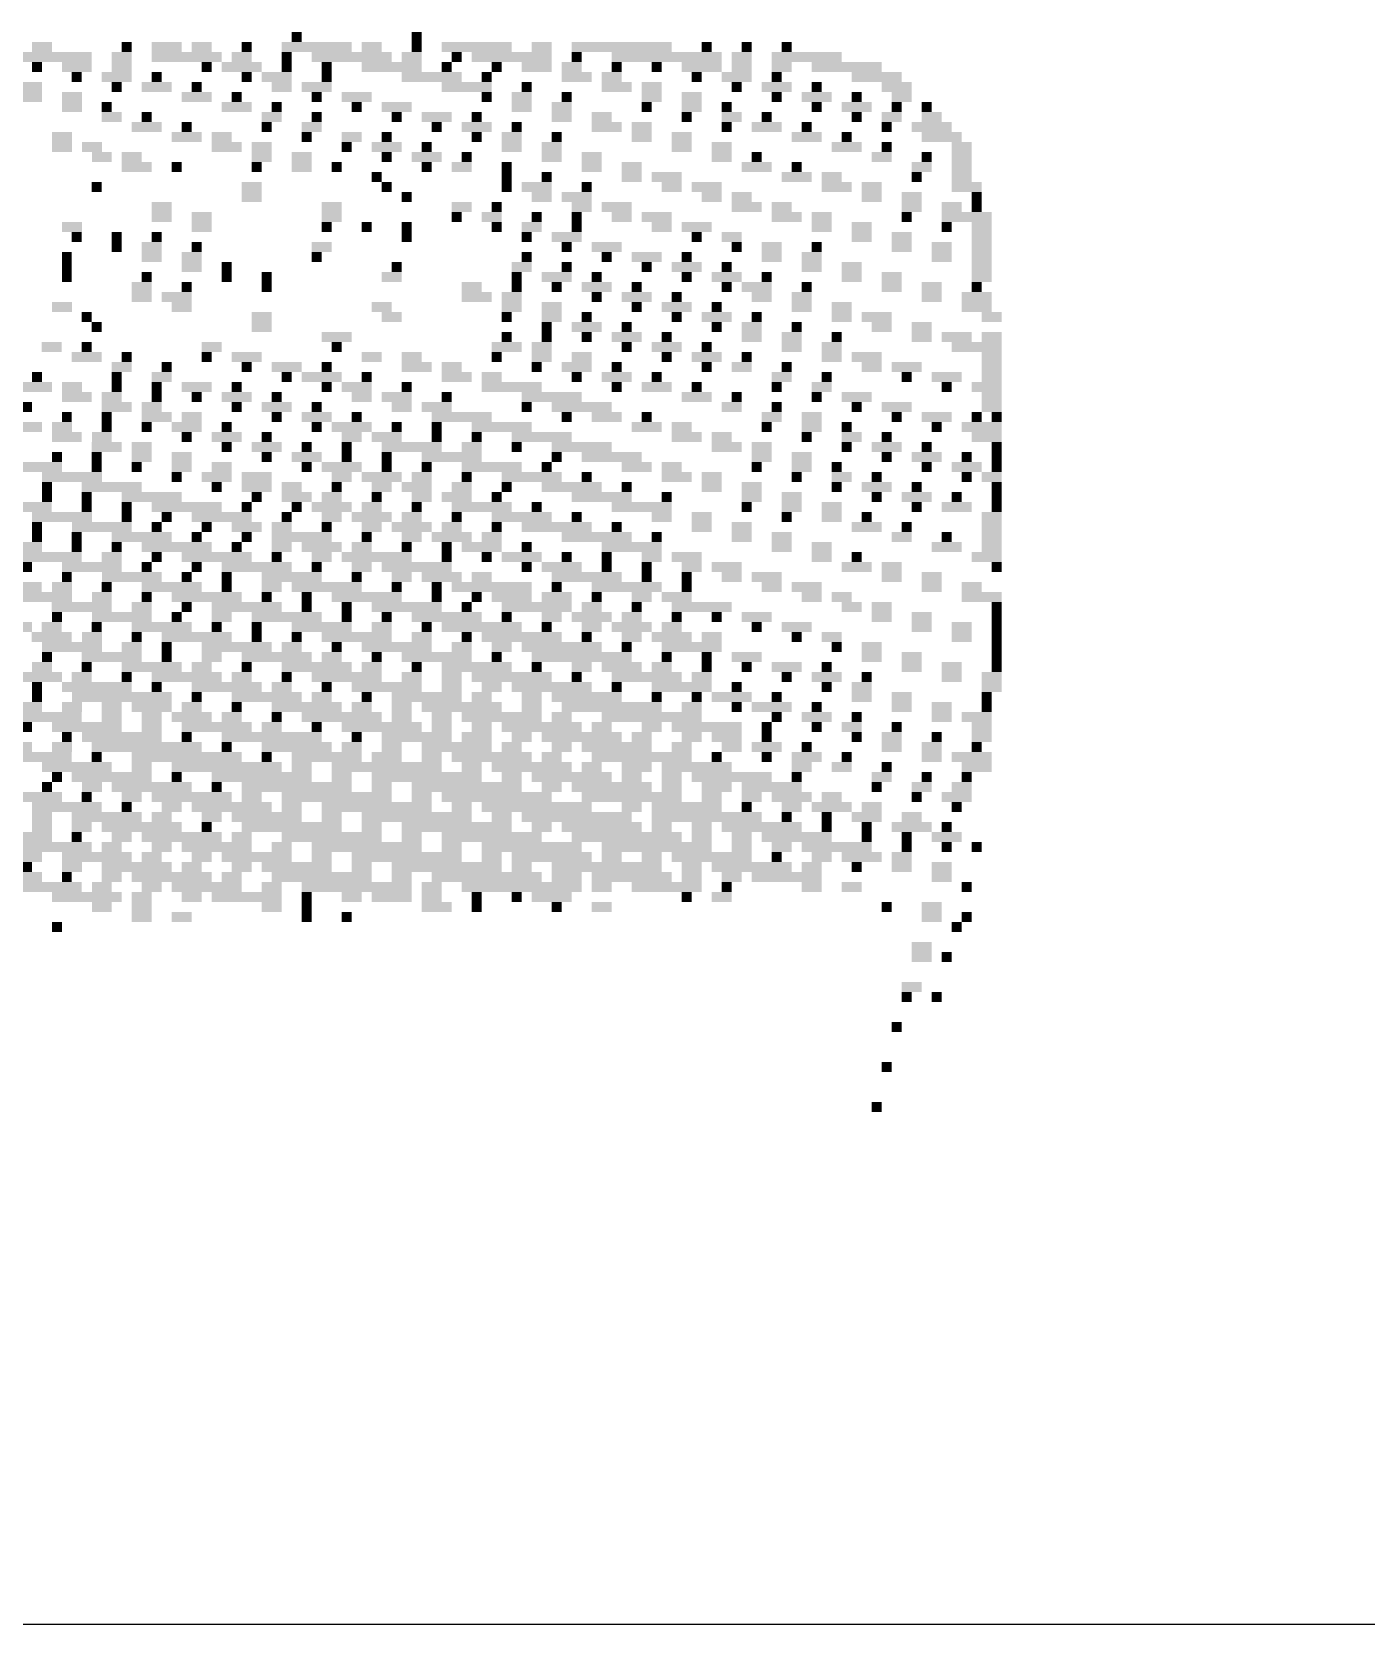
# Model space of a CAD drawing. Extents: x 0 to 386, y 0 to 144.
# Drawn here: x 33.99 to 42.46, y 0 to 10.11 of the extents above; entities that cross this region are included whole.
import ezdxf

# ---------------------------------------------------------------- set-up
doc = ezdxf.new("R2010")
doc.units = 0
doc.layers.add('20', color=30, linetype='CONTINUOUS')
doc.layers.add('21', color=253, linetype='CONTINUOUS')

# ---------------------------------------------------------------- blocks, each defined once
blk = doc.blocks.new('RECT')
blk.add_solid([(-0.5, -0.5), (0.5, -0.5), (-0.5, 0.5), (0.5, 0.5)])

msp = doc.modelspace()

# ---------------------------------------------------------------- linework, layer by layer
at = {"layer": '20'}
msp.add_line((0, 0), (385.6, 0), dxfattribs=at)

# ---------------------------------------------------------------- block references
at = {"layer": '21', "yscale": 0.0635}
for p, xscale in [((35.6715, 10.0783), 0.0635), ((36.4335, 10.0783), 0.0635), ((34.0523, 10.0148), 0.127), ((34.592, 10.0148), 0.0635), ((34.846, 10.0148), 0.1905), ((35.0682, 10.0148), 0.127), ((35.354, 10.0148), 0.0635), ((35.7985, 10.0148), 0.4445), ((36.1478, 10.0148), 0.127), ((36.4335, 10.0148), 0.0635), ((36.8145, 10.0148), 0.4445), ((37.2273, 10.0148), 0.127), ((37.7353, 10.0148), 0.635), ((38.275, 10.0148), 0.0635), ((38.529, 10.0148), 0.0635), ((38.783, 10.0148), 0.0635), ((34.1475, 9.9512), 0.4445), ((34.0205, 9.8878), 0.0635), ((34.2745, 9.8878), 0.1905), ((34.5603, 9.9512), 0.127), ((34.5603, 9.8878), 0.127), ((34.973, 9.9512), 0.4445), ((35.1, 9.8878), 0.0635), ((35.3223, 9.8878), 0.254), ((35.3223, 9.9512), 0.127), ((35.608, 9.9512), 0.0635), ((35.608, 9.8878), 0.0635), ((36.0207, 9.9512), 0.508), ((35.862, 9.8878), 0.0635), ((36.2748, 9.8878), 0.381), ((36.4017, 9.9512), 0.127), ((36.624, 9.8878), 0.0635), ((36.6875, 9.9512), 0.0635), ((37.0368, 9.9512), 0.508), ((36.9415, 9.8878), 0.0635), ((37.1955, 9.8878), 0.1905), ((37.4178, 9.8878), 0.127), ((37.4495, 9.9512), 0.0635), ((37.7035, 9.8878), 0.0635), ((38.021, 9.9512), 0.6985), ((37.9575, 9.8878), 0.0635), ((38.2433, 9.8878), 0.254), ((38.4973, 9.9512), 0.127), ((38.4973, 9.8878), 0.127), ((38.91, 9.9512), 0.4445), ((38.7512, 9.8878), 0.127), ((39.164, 9.8878), 0.4445), ((34.2745, 9.8243), 0.0635), ((34.5285, 9.8243), 0.1905), ((34.7825, 9.8243), 0.0635), ((35.354, 9.8243), 0.0635), ((35.5445, 9.8243), 0.1905), ((35.862, 9.8243), 0.0635), ((36.5288, 9.8243), 0.381), ((36.878, 9.8243), 0.0635), ((37.4495, 9.8243), 0.1905), ((37.6718, 9.8243), 0.127), ((38.2115, 9.8243), 0.0635), ((38.4655, 9.8243), 0.1905), ((38.7195, 9.8243), 0.0635), ((39.3545, 9.8243), 0.3175), ((33.9888, 9.7607), 0.127), ((33.9888, 9.6973), 0.127), ((34.2428, 9.6973), 0.127), ((34.5285, 9.7607), 0.0635), ((34.7825, 9.7607), 0.1905), ((35.0365, 9.6973), 0.1905), ((35.0365, 9.7607), 0.0635), ((35.2905, 9.6973), 0.0635), ((35.5763, 9.7607), 0.127), ((35.7985, 9.7607), 0.1905), ((35.7985, 9.6973), 0.0635), ((36.0525, 9.6973), 0.1905), ((36.751, 9.7607), 0.3175), ((36.878, 9.6973), 0.0635), ((37.1003, 9.6973), 0.127), ((37.132, 9.7607), 0.0635), ((37.386, 9.6973), 0.0635), ((37.7035, 9.7607), 0.1905), ((37.9258, 9.7607), 0.127), ((37.9258, 9.6973), 0.127), ((38.1797, 9.6973), 0.127), ((38.4655, 9.7607), 0.0635), ((38.7195, 9.7607), 0.1905), ((38.7195, 9.6973), 0.0635), ((38.9735, 9.6973), 0.1905), ((38.9735, 9.7607), 0.0635), ((39.2275, 9.6973), 0.0635), ((39.4815, 9.7607), 0.1905), ((39.5132, 9.6973), 0.127), ((34.2428, 9.6338), 0.127), ((34.465, 9.6338), 0.0635), ((35.2905, 9.6338), 0.1905), ((35.5445, 9.6338), 0.0635), ((36.0525, 9.6338), 0.0635), ((36.3065, 9.6338), 0.1905), ((37.1003, 9.6338), 0.127), ((37.3543, 9.6338), 0.127), ((37.894, 9.6338), 0.0635), ((38.1797, 9.6338), 0.127), ((38.402, 9.6338), 0.0635), ((38.9735, 9.6338), 0.0635), ((39.2275, 9.6338), 0.1905), ((39.4815, 9.6338), 0.0635), ((39.672, 9.6338), 0.0635), ((34.4967, 9.5702), 0.127), ((34.719, 9.5068), 0.1905), ((34.719, 9.5702), 0.0635), ((34.973, 9.5068), 0.0635), ((35.481, 9.5068), 0.0635), ((35.5128, 9.5702), 0.127), ((35.7668, 9.5068), 0.127), ((35.7985, 9.5702), 0.0635), ((36.3065, 9.5702), 0.0635), ((36.5605, 9.5702), 0.1905), ((36.5605, 9.5068), 0.0635), ((36.8145, 9.5068), 0.1905), ((36.8145, 9.5702), 0.0635), ((37.0685, 9.5068), 0.0635), ((37.3543, 9.5702), 0.127), ((37.6083, 9.5702), 0.127), ((37.64, 9.5068), 0.1905), ((37.8623, 9.5068), 0.127), ((38.148, 9.5702), 0.0635), ((38.402, 9.5068), 0.0635), ((38.4338, 9.5702), 0.127), ((38.656, 9.5068), 0.1905), ((38.656, 9.5702), 0.0635), ((38.91, 9.5068), 0.0635), ((39.2275, 9.5702), 0.0635), ((39.418, 9.5068), 0.0635), ((39.4498, 9.5702), 0.127), ((39.7037, 9.5068), 0.254), ((39.7037, 9.5702), 0.127), ((34.1793, 9.4433), 0.127), ((34.1793, 9.3797), 0.127), ((34.3698, 9.3797), 0.127), ((34.973, 9.4433), 0.1905), ((35.227, 9.3797), 0.1905), ((35.1953, 9.4433), 0.127), ((35.4492, 9.3797), 0.127), ((35.735, 9.4433), 0.0635), ((36.0207, 9.4433), 0.127), ((35.989, 9.3797), 0.0635), ((36.243, 9.3797), 0.1905), ((36.243, 9.4433), 0.0635), ((36.497, 9.3797), 0.0635), ((36.8145, 9.4433), 0.0635), ((37.0368, 9.4433), 0.127), ((37.0368, 9.3797), 0.127), ((37.2908, 9.3797), 0.127), ((37.3225, 9.4433), 0.0635), ((37.8623, 9.4433), 0.127), ((38.1163, 9.4433), 0.127), ((38.1163, 9.3797), 0.127), ((38.3702, 9.3797), 0.127), ((38.91, 9.4433), 0.1905), ((39.164, 9.3797), 0.1905), ((39.164, 9.4433), 0.0635), ((39.418, 9.3797), 0.0635), ((39.7673, 9.4433), 0.254), ((39.8942, 9.3797), 0.127), ((34.4333, 9.3163), 0.127), ((34.6238, 9.3163), 0.127), ((35.4492, 9.3163), 0.127), ((35.7033, 9.3163), 0.127), ((36.243, 9.3163), 0.0635), ((36.497, 9.3163), 0.1905), ((36.751, 9.3163), 0.0635), ((37.2908, 9.3163), 0.127), ((37.5448, 9.3163), 0.127), ((38.3702, 9.3163), 0.127), ((38.5925, 9.3163), 0.0635), ((39.3863, 9.3163), 0.127), ((39.672, 9.3163), 0.0635), ((39.8942, 9.3163), 0.127), ((34.6555, 9.2528), 0.1905), ((34.9095, 9.2528), 0.0635), ((35.4175, 9.2528), 0.0635), ((35.7033, 9.2528), 0.127), ((35.9255, 9.2528), 0.0635), ((36.1795, 9.1893), 0.0635), ((36.497, 9.2528), 0.0635), ((36.7193, 9.2528), 0.127), ((37.005, 9.2528), 0.0635), ((37.005, 9.1893), 0.0635), ((37.259, 9.1893), 0.0635), ((37.5448, 9.2528), 0.127), ((37.7987, 9.2528), 0.127), ((37.7987, 9.1893), 0.127), ((38.021, 9.1893), 0.1905), ((38.5925, 9.2528), 0.1905), ((38.8465, 9.1893), 0.1905), ((38.8465, 9.2528), 0.0635), ((39.0688, 9.1893), 0.127), ((39.6085, 9.1893), 0.0635), ((39.6403, 9.2528), 0.127), ((39.8942, 9.2528), 0.127), ((39.8942, 9.1893), 0.127), ((34.4015, 9.1258), 0.0635), ((35.3858, 9.1258), 0.127), ((36.243, 9.1258), 0.0635), ((37.005, 9.1258), 0.0635), ((37.1955, 9.1258), 0.1905), ((37.513, 9.1258), 0.0635), ((38.0528, 9.1258), 0.127), ((38.275, 9.1258), 0.1905), ((39.1005, 9.1258), 0.1905), ((39.3227, 9.1258), 0.127), ((39.926, 9.1258), 0.1905), ((34.8143, 8.9988), 0.127), ((35.3858, 9.0623), 0.127), ((35.8938, 8.9988), 0.127), ((36.37, 9.0623), 0.0635), ((36.7193, 8.9988), 0.127), ((36.9415, 8.9988), 0.0635), ((37.2273, 9.0623), 0.127), ((37.4495, 9.0623), 0.1905), ((37.4813, 8.9988), 0.127), ((37.7035, 8.9988), 0.1905), ((38.3068, 9.0623), 0.127), ((38.4973, 9.0623), 0.127), ((38.529, 8.9988), 0.1905), ((38.7512, 8.9988), 0.127), ((39.3227, 9.0623), 0.127), ((39.5768, 9.0623), 0.127), ((39.5768, 8.9988), 0.127), ((39.8308, 8.9988), 0.127), ((39.9895, 9.0623), 0.0635), ((39.9895, 8.9988), 0.0635), ((34.2428, 8.8718), 0.127), ((34.8143, 8.9352), 0.127), ((35.0682, 8.9352), 0.127), ((35.0682, 8.8718), 0.127), ((35.862, 8.8718), 0.0635), ((35.8938, 8.9352), 0.127), ((36.116, 8.8718), 0.0635), ((36.37, 8.8718), 0.0635), ((36.6875, 8.9352), 0.0635), ((36.9098, 8.9352), 0.127), ((36.9415, 8.8718), 0.0635), ((37.1638, 8.8718), 0.127), ((37.1955, 8.9352), 0.0635), ((37.4495, 8.9352), 0.0635), ((37.4495, 8.8718), 0.0635), ((37.7353, 8.9352), 0.127), ((37.9575, 8.9352), 0.1905), ((37.9892, 8.8718), 0.127), ((38.2115, 8.8718), 0.1905), ((38.783, 8.9352), 0.1905), ((39.0053, 8.9352), 0.127), ((39.0053, 8.8718), 0.127), ((39.2593, 8.8718), 0.127), ((39.545, 8.9352), 0.0635), ((39.799, 8.8718), 0.0635), ((39.926, 8.9352), 0.3175), ((40.0213, 8.8718), 0.127), ((34.2745, 8.8083), 0.0635), ((34.5285, 8.8083), 0.0635), ((34.7825, 8.8083), 0.0635), ((36.37, 8.8083), 0.0635), ((37.132, 8.8083), 0.0635), ((37.386, 8.8083), 0.1905), ((38.2115, 8.8083), 0.0635), ((38.4338, 8.8083), 0.127), ((39.2593, 8.8083), 0.127), ((39.5132, 8.8083), 0.127), ((40.0213, 8.8083), 0.127), ((34.211, 8.6813), 0.0635), ((34.5285, 8.7447), 0.0635), ((34.7508, 8.7447), 0.127), ((34.7508, 8.6813), 0.127), ((35.0048, 8.6813), 0.127), ((35.0365, 8.7447), 0.0635), ((35.8302, 8.7447), 0.127), ((35.7985, 8.6813), 0.0635), ((37.132, 8.6813), 0.0635), ((37.386, 8.7447), 0.0635), ((37.64, 8.7447), 0.1905), ((37.64, 8.6813), 0.0635), ((37.894, 8.6813), 0.1905), ((38.148, 8.6813), 0.0635), ((38.4655, 8.7447), 0.0635), ((38.6878, 8.7447), 0.127), ((38.6878, 8.6813), 0.127), ((38.9417, 8.6813), 0.127), ((38.9735, 8.7447), 0.0635), ((39.5132, 8.7447), 0.127), ((39.7673, 8.7447), 0.127), ((39.7673, 8.6813), 0.127), ((40.0213, 8.7447), 0.127), ((40.0213, 8.6813), 0.127), ((34.211, 8.6178), 0.0635), ((35.0048, 8.6178), 0.127), ((35.227, 8.6178), 0.0635), ((36.3065, 8.6178), 0.0635), ((37.1003, 8.6178), 0.127), ((37.386, 8.6178), 0.0635), ((37.894, 8.6178), 0.0635), ((38.148, 8.6178), 0.1905), ((38.402, 8.6178), 0.0635), ((38.9417, 8.6178), 0.127), ((39.1958, 8.6178), 0.127), ((40.0213, 8.6178), 0.127), ((34.211, 8.5542), 0.0635), ((34.6872, 8.4908), 0.127), ((34.719, 8.5542), 0.0635), ((34.973, 8.4908), 0.0635), ((35.227, 8.5542), 0.0635), ((35.481, 8.5542), 0.0635), ((35.481, 8.4908), 0.0635), ((36.2748, 8.5542), 0.127), ((36.7828, 8.4908), 0.127), ((37.0685, 8.5542), 0.0635), ((37.0685, 8.4908), 0.0635), ((37.3225, 8.5542), 0.1905), ((37.3225, 8.4908), 0.0635), ((37.5765, 8.4908), 0.1905), ((37.5765, 8.5542), 0.0635), ((37.8305, 8.4908), 0.0635), ((38.148, 8.5542), 0.0635), ((38.402, 8.5542), 0.1905), ((38.402, 8.4908), 0.0635), ((38.5925, 8.4908), 0.1905), ((38.656, 8.5542), 0.0635), ((38.91, 8.4908), 0.0635), ((39.1958, 8.5542), 0.127), ((39.4498, 8.5542), 0.127), ((39.4498, 8.4908), 0.127), ((39.7037, 8.4908), 0.127), ((39.9895, 8.4908), 0.0635), ((40.0213, 8.5542), 0.127), ((34.1793, 8.3637), 0.127), ((34.6872, 8.4273), 0.127), ((34.9095, 8.4273), 0.1905), ((34.9413, 8.3637), 0.127), ((36.2112, 8.3637), 0.127), ((36.8145, 8.4273), 0.1905), ((37.0368, 8.4273), 0.127), ((37.0368, 8.3637), 0.127), ((37.2908, 8.3637), 0.127), ((37.5765, 8.4273), 0.0635), ((37.8305, 8.4273), 0.1905), ((37.8305, 8.3637), 0.0635), ((38.0845, 8.3637), 0.1905), ((38.0845, 8.4273), 0.0635), ((38.3385, 8.3637), 0.0635), ((38.6243, 8.4273), 0.127), ((38.8783, 8.4273), 0.127), ((38.8783, 8.3637), 0.127), ((39.1322, 8.3637), 0.127), ((39.7037, 8.4273), 0.127), ((39.9895, 8.4273), 0.1905), ((39.9895, 8.3637), 0.1905), ((34.338, 8.3003), 0.0635), ((35.4492, 8.3003), 0.127), ((36.2748, 8.3003), 0.127), ((37.005, 8.3003), 0.0635), ((37.2908, 8.3003), 0.127), ((37.513, 8.3003), 0.0635), ((38.0845, 8.3003), 0.0635), ((38.3385, 8.3003), 0.1905), ((38.5925, 8.3003), 0.0635), ((39.1322, 8.3003), 0.127), ((39.3545, 8.3003), 0.1905), ((40.0847, 8.3003), 0.127), ((34.4015, 8.2368), 0.0635), ((35.4492, 8.2368), 0.127), ((35.9255, 8.1733), 0.1905), ((37.005, 8.1733), 0.0635), ((37.259, 8.2368), 0.0635), ((37.259, 8.1733), 0.0635), ((37.513, 8.2368), 0.1905), ((37.513, 8.1733), 0.0635), ((37.767, 8.1733), 0.1905), ((37.767, 8.2368), 0.0635), ((38.021, 8.1733), 0.0635), ((38.3385, 8.2368), 0.0635), ((38.5607, 8.2368), 0.127), ((38.5607, 8.1733), 0.127), ((38.8148, 8.1733), 0.127), ((38.8465, 8.2368), 0.0635), ((39.1005, 8.1733), 0.0635), ((39.3863, 8.2368), 0.127), ((39.6403, 8.2368), 0.127), ((39.6403, 8.1733), 0.127), ((39.8625, 8.1733), 0.1905), ((40.0847, 8.1733), 0.127), ((34.1157, 8.1098), 0.127), ((34.338, 8.1098), 0.0635), ((35.1318, 8.1098), 0.127), ((35.9255, 8.1098), 0.0635), ((37.005, 8.1098), 0.1905), ((37.2273, 8.1098), 0.127), ((37.767, 8.1098), 0.0635), ((38.021, 8.1098), 0.1905), ((38.275, 8.1098), 0.0635), ((38.8148, 8.1098), 0.127), ((39.0688, 8.1098), 0.127), ((39.9895, 8.1098), 0.3175), ((34.338, 8.0463), 0.1905), ((34.5603, 7.9828), 0.127), ((34.592, 8.0463), 0.0635), ((34.846, 7.9828), 0.0635), ((35.1, 8.0463), 0.0635), ((35.354, 8.0463), 0.1905), ((35.354, 7.9828), 0.0635), ((35.608, 7.9828), 0.1905), ((35.862, 7.9828), 0.0635), ((36.1478, 8.0463), 0.127), ((36.4017, 8.0463), 0.127), ((36.4335, 7.9828), 0.1905), ((36.6558, 7.9828), 0.127), ((36.9415, 8.0463), 0.0635), ((37.2273, 8.0463), 0.127), ((37.1955, 7.9828), 0.0635), ((37.4495, 7.9828), 0.1905), ((37.4813, 8.0463), 0.127), ((37.7035, 7.9828), 0.0635), ((38.021, 8.0463), 0.0635), ((38.275, 8.0463), 0.1905), ((38.275, 7.9828), 0.0635), ((38.4973, 7.9828), 0.127), ((38.529, 8.0463), 0.0635), ((38.783, 7.9828), 0.0635), ((39.0688, 8.0463), 0.127), ((39.291, 8.0463), 0.1905), ((39.3227, 7.9828), 0.127), ((39.545, 7.9828), 0.1905), ((40.0847, 8.0463), 0.127), ((40.0847, 7.9828), 0.127), ((34.0205, 7.8558), 0.1905), ((34.0205, 7.9193), 0.0635), ((34.2428, 7.8558), 0.127), ((34.5285, 7.9193), 0.0635), ((34.5285, 7.8558), 0.0635), ((34.7825, 7.8558), 0.0635), ((34.8143, 7.9193), 0.127), ((35.0365, 7.8558), 0.1905), ((35.2905, 7.8558), 0.0635), ((35.608, 7.9193), 0.0635), ((35.8302, 7.9193), 0.254), ((35.862, 7.8558), 0.0635), ((36.0525, 7.8558), 0.1905), ((36.116, 7.9193), 0.0635), ((36.37, 7.8558), 0.0635), ((36.6875, 7.9193), 0.1905), ((36.9098, 7.9193), 0.127), ((37.0368, 7.8558), 0.381), ((37.4495, 7.9193), 0.0635), ((37.7035, 7.9193), 0.1905), ((37.7035, 7.8558), 0.0635), ((37.9575, 7.8558), 0.1905), ((37.9575, 7.9193), 0.0635), ((38.2115, 7.8558), 0.0635), ((38.7512, 7.9193), 0.127), ((38.7195, 7.8558), 0.0635), ((39.0053, 7.8558), 0.127), ((39.037, 7.9193), 0.0635), ((39.545, 7.9193), 0.0635), ((39.799, 7.9193), 0.1905), ((39.799, 7.8558), 0.0635), ((40.053, 7.8558), 0.1905), ((40.0847, 7.9193), 0.127), ((34.2745, 7.7923), 0.1905), ((34.4967, 7.7923), 0.127), ((34.7825, 7.7923), 0.0635), ((35.0365, 7.7923), 0.0635), ((35.2905, 7.7923), 0.1905), ((35.5445, 7.7923), 0.0635), ((36.0843, 7.7923), 0.127), ((36.3065, 7.7923), 0.1905), ((36.624, 7.7923), 0.0635), ((37.2908, 7.7923), 0.381), ((38.2115, 7.7923), 0.1905), ((38.4655, 7.7923), 0.0635), ((38.9735, 7.7923), 0.0635), ((39.2275, 7.7923), 0.1905), ((40.0847, 7.7923), 0.127), ((33.957, 7.7288), 0.0635), ((34.211, 7.6653), 0.0635), ((34.5285, 7.7288), 0.1905), ((34.465, 7.6653), 0.0635), ((34.7825, 7.6653), 0.1905), ((34.7508, 7.7288), 0.127), ((35.0048, 7.6653), 0.127), ((35.2905, 7.7288), 0.0635), ((35.5445, 7.7288), 0.1905), ((35.5445, 7.6653), 0.0635), ((35.7985, 7.6653), 0.1905), ((35.7985, 7.7288), 0.0635), ((36.0525, 7.6653), 0.0635), ((36.3383, 7.7288), 0.127), ((36.5605, 7.7288), 0.1905), ((36.7193, 7.6653), 0.381), ((37.132, 7.7288), 0.0635), ((37.4813, 7.7288), 0.381), ((37.386, 7.6653), 0.0635), ((37.64, 7.6653), 0.1905), ((37.894, 7.6653), 0.0635), ((38.4338, 7.7288), 0.127), ((38.6878, 7.6653), 0.127), ((38.7195, 7.7288), 0.0635), ((38.9417, 7.6653), 0.127), ((39.2275, 7.7288), 0.0635), ((39.4815, 7.7288), 0.1905), ((39.4815, 7.6653), 0.0635), ((39.7355, 7.6653), 0.1905), ((39.9895, 7.6653), 0.0635), ((40.0847, 7.7288), 0.127), ((40.1165, 7.6653), 0.0635), ((33.957, 7.6018), 0.1905), ((34.1793, 7.6018), 0.127), ((34.465, 7.6018), 0.0635), ((34.719, 7.6018), 0.0635), ((34.973, 7.6018), 0.1905), ((35.227, 7.6018), 0.0635), ((35.7985, 7.6018), 0.0635), ((36.0207, 7.6018), 0.254), ((36.3065, 7.6018), 0.0635), ((36.5605, 7.6018), 0.0635), ((36.9733, 7.6018), 0.381), ((37.894, 7.6018), 0.1905), ((38.1163, 7.6018), 0.127), ((38.656, 7.6018), 0.0635), ((38.9417, 7.6018), 0.127), ((39.164, 7.6018), 0.0635), ((39.7355, 7.6018), 0.0635), ((40.0213, 7.6018), 0.254), ((34.211, 7.5383), 0.1905), ((34.4333, 7.5383), 0.127), ((34.465, 7.4748), 0.1905), ((34.6872, 7.4748), 0.127), ((34.973, 7.5383), 0.0635), ((35.227, 7.5383), 0.1905), ((35.227, 7.4748), 0.0635), ((35.481, 7.4748), 0.1905), ((35.481, 7.5383), 0.0635), ((35.735, 7.4748), 0.0635), ((36.0207, 7.5383), 0.127), ((35.989, 7.4748), 0.0635), ((36.243, 7.5383), 0.1905), ((36.4017, 7.4748), 0.381), ((36.5605, 7.5383), 0.0635), ((36.7828, 7.4748), 0.127), ((36.8145, 7.5383), 0.0635), ((37.0685, 7.4748), 0.0635), ((37.2273, 7.5383), 0.381), ((37.4813, 7.4748), 0.381), ((38.148, 7.5383), 0.1905), ((38.3702, 7.5383), 0.127), ((38.402, 7.4748), 0.1905), ((38.6243, 7.4748), 0.127), ((38.91, 7.5383), 0.0635), ((39.164, 7.4748), 0.0635), ((39.1958, 7.5383), 0.127), ((39.418, 7.4748), 0.1905), ((39.418, 7.5383), 0.0635), ((39.672, 7.4748), 0.0635), ((40.053, 7.5383), 0.1905), ((40.1165, 7.4748), 0.0635), ((34.1475, 7.4113), 0.0635), ((34.4015, 7.4113), 0.0635), ((34.6872, 7.4113), 0.127), ((34.9413, 7.4113), 0.127), ((35.481, 7.4113), 0.0635), ((35.735, 7.4113), 0.1905), ((35.989, 7.4113), 0.0635), ((36.243, 7.4113), 0.0635), ((36.6558, 7.4113), 0.381), ((37.3225, 7.4113), 0.0635), ((37.6718, 7.4113), 0.381), ((38.6243, 7.4113), 0.127), ((38.8783, 7.4113), 0.127), ((39.418, 7.4113), 0.0635), ((39.672, 7.4113), 0.1905), ((39.926, 7.4113), 0.0635), ((40.1165, 7.4113), 0.0635), ((33.9888, 7.3478), 0.381), ((34.2428, 7.2843), 0.381), ((34.4015, 7.3478), 0.0635), ((34.6555, 7.3478), 0.0635), ((34.9095, 7.2843), 0.0635), ((34.9413, 7.3478), 0.127), ((35.1635, 7.2843), 0.1905), ((35.1953, 7.3478), 0.127), ((35.4175, 7.2843), 0.1905), ((35.735, 7.3478), 0.0635), ((35.9573, 7.3478), 0.254), ((35.9573, 7.2843), 0.127), ((36.2112, 7.2843), 0.254), ((36.243, 7.3478), 0.0635), ((36.4653, 7.2843), 0.127), ((36.497, 7.3478), 0.0635), ((36.751, 7.2843), 0.0635), ((36.9098, 7.3478), 0.381), ((37.1638, 7.2843), 0.381), ((37.259, 7.3478), 0.0635), ((37.513, 7.2843), 0.0635), ((37.8305, 7.3478), 0.1905), ((38.0845, 7.2843), 0.1905), ((38.0528, 7.3478), 0.127), ((38.3068, 7.2843), 0.127), ((38.5925, 7.3478), 0.0635), ((38.8465, 7.2843), 0.0635), ((38.8783, 7.3478), 0.127), ((39.1005, 7.3478), 0.0635), ((39.1322, 7.2843), 0.127), ((39.3545, 7.2843), 0.0635), ((39.672, 7.3478), 0.0635), ((39.926, 7.3478), 0.1905), ((39.926, 7.2843), 0.0635), ((40.0847, 7.2843), 0.127), ((40.1165, 7.3478), 0.0635), ((34.084, 7.2208), 0.0635), ((34.084, 7.1573), 0.0635), ((34.4967, 7.2208), 0.381), ((34.338, 7.1573), 0.0635), ((34.7508, 7.1573), 0.381), ((35.1635, 7.2208), 0.0635), ((35.4175, 7.2208), 0.1905), ((35.4175, 7.1573), 0.0635), ((35.6397, 7.2208), 0.127), ((35.6715, 7.1573), 0.1905), ((35.8938, 7.1573), 0.127), ((35.9255, 7.2208), 0.0635), ((36.2112, 7.2208), 0.127), ((36.1795, 7.1573), 0.0635), ((36.4335, 7.2208), 0.1905), ((36.4653, 7.1573), 0.127), ((36.6875, 7.1573), 0.1905), ((36.7193, 7.2208), 0.127), ((36.9415, 7.1573), 0.0635), ((37.005, 7.2208), 0.0635), ((37.4178, 7.2208), 0.381), ((37.6083, 7.1573), 0.381), ((37.767, 7.2208), 0.0635), ((38.021, 7.1573), 0.0635), ((38.3068, 7.2208), 0.127), ((38.5607, 7.2208), 0.127), ((38.5607, 7.1573), 0.127), ((38.8148, 7.1573), 0.127), ((39.1005, 7.2208), 0.0635), ((39.3545, 7.2208), 0.1905), ((39.3545, 7.1573), 0.0635), ((39.6085, 7.1573), 0.1905), ((39.6085, 7.2208), 0.0635), ((39.8625, 7.1573), 0.0635), ((40.1165, 7.2208), 0.0635), ((40.1165, 7.1573), 0.0635), ((33.9252, 7.0938), 0.381), ((34.338, 7.0938), 0.0635), ((34.592, 7.0938), 0.0635), ((34.973, 7.0938), 0.4445), ((35.354, 7.0938), 0.0635), ((35.6715, 7.0938), 0.0635), ((35.8938, 7.0938), 0.254), ((36.1478, 7.0938), 0.127), ((36.4335, 7.0938), 0.0635), ((36.8463, 7.0938), 0.381), ((37.1955, 7.0938), 0.0635), ((37.8623, 7.0938), 0.381), ((38.529, 7.0938), 0.0635), ((38.8148, 7.0938), 0.127), ((39.0688, 7.0938), 0.127), ((39.6085, 7.0938), 0.0635), ((39.8625, 7.0938), 0.1905), ((40.1165, 7.0938), 0.0635), ((34.0205, 6.9668), 0.0635), ((34.1793, 7.0303), 0.381), ((34.4333, 6.9668), 0.381), ((34.592, 7.0303), 0.0635), ((34.7825, 6.9668), 0.0635), ((34.846, 7.0303), 0.0635), ((35.1953, 7.0303), 0.381), ((35.1, 6.9668), 0.0635), ((35.354, 6.9668), 0.1905), ((35.5763, 6.9668), 0.127), ((35.608, 7.0303), 0.0635), ((35.862, 6.9668), 0.0635), ((35.8938, 7.0303), 0.127), ((36.1478, 7.0303), 0.254), ((36.1478, 6.9668), 0.127), ((36.4017, 6.9668), 0.254), ((36.4017, 7.0303), 0.127), ((36.6558, 6.9668), 0.127), ((36.6875, 7.0303), 0.0635), ((36.9415, 6.9668), 0.0635), ((37.1003, 7.0303), 0.381), ((37.3225, 6.9668), 0.4445), ((37.4495, 7.0303), 0.0635), ((37.7035, 6.9668), 0.0635), ((37.9892, 7.0303), 0.127), ((38.2433, 7.0303), 0.127), ((38.2433, 6.9668), 0.127), ((38.4973, 6.9668), 0.127), ((38.783, 7.0303), 0.0635), ((39.0688, 7.0303), 0.127), ((39.291, 6.9668), 0.1905), ((39.291, 7.0303), 0.0635), ((39.545, 6.9668), 0.0635), ((40.0847, 7.0303), 0.127), ((40.0847, 6.9668), 0.127), ((34.0205, 6.9033), 0.0635), ((34.2745, 6.9033), 0.0635), ((34.6872, 6.9033), 0.381), ((35.0365, 6.9033), 0.0635), ((35.354, 6.9033), 0.0635), ((35.7033, 6.9033), 0.381), ((36.116, 6.9033), 0.0635), ((36.4017, 6.9033), 0.127), ((36.6558, 6.9033), 0.254), ((36.9098, 6.9033), 0.127), ((37.5765, 6.9033), 0.4445), ((37.9575, 6.9033), 0.0635), ((38.4973, 6.9033), 0.127), ((38.7512, 6.9033), 0.127), ((39.5132, 6.9033), 0.127), ((39.799, 6.9033), 0.0635), ((40.0847, 6.9033), 0.127), ((33.8618, 6.8398), 0.381), ((34.1157, 6.7763), 0.381), ((34.2745, 6.8398), 0.0635), ((34.4967, 6.7763), 0.127), ((34.5285, 6.8398), 0.0635), ((34.9095, 6.8398), 0.4445), ((34.7825, 6.7763), 0.0635), ((35.1635, 6.7763), 0.4445), ((35.2905, 6.8398), 0.0635), ((35.5445, 6.7763), 0.0635), ((35.5763, 6.8398), 0.127), ((35.8302, 6.8398), 0.254), ((35.8302, 6.7763), 0.127), ((36.1795, 6.7763), 0.4445), ((36.0843, 6.8398), 0.127), ((36.37, 6.8398), 0.0635), ((36.624, 6.8398), 0.0635), ((36.624, 6.7763), 0.0635), ((36.8463, 6.8398), 0.254), ((36.878, 6.7763), 0.0635), ((37.1003, 6.7763), 0.254), ((37.132, 6.8398), 0.0635), ((37.386, 6.7763), 0.0635), ((37.7987, 6.8398), 0.381), ((37.64, 6.7763), 0.0635), ((37.9258, 6.7763), 0.127), ((38.148, 6.7763), 0.1905), ((38.7512, 6.8398), 0.127), ((39.0053, 6.8398), 0.127), ((39.0053, 6.7763), 0.127), ((39.2275, 6.7763), 0.0635), ((39.799, 6.8398), 0.1905), ((40.053, 6.7763), 0.1905), ((40.0847, 6.8398), 0.127), ((33.957, 6.7128), 0.0635), ((34.211, 6.6493), 0.0635), ((34.3698, 6.7128), 0.381), ((34.6238, 6.6493), 0.381), ((34.719, 6.7128), 0.0635), ((34.973, 6.6493), 0.0635), ((35.0365, 6.7128), 0.0635), ((35.4175, 6.7128), 0.4445), ((35.227, 6.6493), 0.0635), ((35.6397, 6.6493), 0.381), ((35.7985, 6.7128), 0.0635), ((36.0525, 6.6493), 0.0635), ((36.0843, 6.7128), 0.127), ((36.4335, 6.7128), 0.4445), ((36.3383, 6.6493), 0.127), ((36.5922, 6.6493), 0.254), ((36.8463, 6.6493), 0.127), ((37.132, 6.7128), 0.0635), ((37.3543, 6.7128), 0.254), ((37.513, 6.6493), 0.4445), ((37.64, 6.7128), 0.0635), ((37.894, 6.7128), 0.0635), ((37.894, 6.6493), 0.0635), ((38.1797, 6.7128), 0.127), ((38.148, 6.6493), 0.0635), ((38.402, 6.7128), 0.1905), ((38.4338, 6.6493), 0.127), ((38.656, 6.6493), 0.1905), ((39.2275, 6.7128), 0.1905), ((39.4498, 6.7128), 0.127), ((39.4498, 6.6493), 0.127), ((39.7037, 6.6493), 0.127), ((40.1165, 6.7128), 0.0635), ((33.9252, 6.5857), 0.254), ((34.1793, 6.5857), 0.127), ((34.465, 6.5857), 0.0635), ((34.8777, 6.5857), 0.381), ((35.227, 6.5857), 0.0635), ((35.5128, 6.5857), 0.127), ((35.862, 6.5857), 0.4445), ((36.3065, 6.5857), 0.0635), ((36.5605, 6.5857), 0.0635), ((36.9098, 6.5857), 0.508), ((37.3225, 6.5857), 0.0635), ((37.767, 6.5857), 0.4445), ((38.148, 6.5857), 0.0635), ((38.6878, 6.5857), 0.127), ((38.91, 6.5857), 0.1905), ((39.7037, 6.5857), 0.127), ((39.9578, 6.5857), 0.127), ((34.0523, 6.5223), 0.381), ((34.3062, 6.4588), 0.381), ((34.4333, 6.5223), 0.127), ((34.6872, 6.4588), 0.127), ((34.719, 6.5223), 0.0635), ((35.1, 6.5223), 0.4445), ((34.973, 6.4588), 0.0635), ((35.354, 6.4588), 0.4445), ((35.481, 6.5223), 0.0635), ((35.735, 6.5223), 0.0635), ((35.735, 6.4588), 0.0635), ((36.116, 6.5223), 0.4445), ((35.989, 6.4588), 0.0635), ((36.37, 6.4588), 0.4445), ((36.5605, 6.5223), 0.0635), ((36.751, 6.4588), 0.0635), ((36.8145, 6.5223), 0.0635), ((37.0368, 6.5223), 0.254), ((37.1955, 6.4588), 0.4445), ((37.3225, 6.5223), 0.1905), ((37.5448, 6.4588), 0.127), ((37.5765, 6.5223), 0.0635), ((37.8305, 6.4588), 0.0635), ((37.8623, 6.5223), 0.127), ((38.0845, 6.5223), 0.1905), ((38.2433, 6.4588), 0.381), ((38.9417, 6.5223), 0.127), ((39.1322, 6.5223), 0.127), ((39.1958, 6.4588), 0.127), ((39.3863, 6.4588), 0.127), ((40.0213, 6.5223), 0.254), ((40.1165, 6.4588), 0.0635), ((34.1475, 6.3952), 0.0635), ((34.5603, 6.3952), 0.381), ((34.9095, 6.3952), 0.0635), ((35.1953, 6.3952), 0.127), ((35.608, 6.3952), 0.4445), ((35.989, 6.3952), 0.0635), ((36.243, 6.3952), 0.0635), ((36.624, 6.3952), 0.4445), ((37.005, 6.3952), 0.0635), ((37.2908, 6.3952), 0.127), ((37.5448, 6.3952), 0.254), ((37.7987, 6.3952), 0.127), ((38.0845, 6.3952), 0.0635), ((38.3385, 6.3952), 0.0635), ((38.5925, 6.3952), 0.1905), ((39.3863, 6.3952), 0.127), ((39.6403, 6.3952), 0.127), ((40.1165, 6.3952), 0.0635), ((33.8618, 6.3318), 0.254), ((34.1157, 6.2683), 0.254), ((34.1157, 6.3318), 0.127), ((34.3698, 6.2683), 0.127), ((34.4015, 6.3318), 0.0635), ((34.8143, 6.3318), 0.381), ((34.6555, 6.2683), 0.0635), ((35.0365, 6.2683), 0.4445), ((35.1635, 6.3318), 0.0635), ((35.4175, 6.3318), 0.0635), ((35.4175, 6.2683), 0.0635), ((35.8302, 6.3318), 0.381), ((35.6715, 6.2683), 0.0635), ((36.0525, 6.2683), 0.4445), ((36.2112, 6.3318), 0.127), ((36.4653, 6.2683), 0.127), ((36.497, 6.3318), 0.0635), ((36.8463, 6.3318), 0.508), ((36.751, 6.2683), 0.0635), ((37.1003, 6.2683), 0.508), ((37.259, 6.3318), 0.0635), ((37.513, 6.2683), 0.0635), ((37.5448, 6.3318), 0.127), ((37.7987, 6.3318), 0.254), ((37.7987, 6.2683), 0.127), ((38.0528, 6.2683), 0.254), ((38.0528, 6.3318), 0.127), ((38.3068, 6.2683), 0.127), ((38.5925, 6.3318), 0.0635), ((38.8465, 6.3318), 0.1905), ((38.8465, 6.2683), 0.0635), ((39.0688, 6.2683), 0.127), ((39.6403, 6.3318), 0.127), ((39.8942, 6.3318), 0.127), ((39.8942, 6.2683), 0.127), ((40.1165, 6.3318), 0.0635), ((40.1165, 6.2683), 0.0635), ((34.2428, 6.2048), 0.381), ((34.084, 6.1413), 0.0635), ((34.4967, 6.1413), 0.381), ((34.6238, 6.2048), 0.127), ((34.846, 6.2048), 0.0635), ((34.846, 6.1413), 0.0635), ((35.2905, 6.2048), 0.4445), ((35.1318, 6.1413), 0.127), ((35.5445, 6.1413), 0.4445), ((35.6397, 6.2048), 0.127), ((35.8938, 6.1413), 0.127), ((35.9255, 6.2048), 0.0635), ((36.3065, 6.2048), 0.4445), ((36.1795, 6.1413), 0.0635), ((36.5605, 6.1413), 0.4445), ((36.7193, 6.2048), 0.127), ((36.9415, 6.1413), 0.0635), ((36.9733, 6.2048), 0.127), ((37.3543, 6.2048), 0.508), ((37.4813, 6.1413), 0.635), ((37.767, 6.2048), 0.0635), ((38.1797, 6.2048), 0.381), ((38.021, 6.1413), 0.0635), ((38.275, 6.1413), 0.0635), ((38.529, 6.1413), 0.1905), ((39.1005, 6.2048), 0.0635), ((39.3227, 6.2048), 0.127), ((39.3227, 6.1413), 0.127), ((39.5768, 6.1413), 0.127), ((40.1165, 6.2048), 0.0635), ((40.1165, 6.1413), 0.0635), ((34.0523, 6.0777), 0.127), ((34.338, 6.0777), 0.0635), ((34.7508, 6.0777), 0.381), ((35.0682, 6.0777), 0.127), ((35.354, 6.0777), 0.0635), ((35.7985, 6.0777), 0.4445), ((36.1478, 6.0777), 0.127), ((36.4335, 6.0777), 0.0635), ((36.8145, 6.0777), 0.4445), ((37.1955, 6.0777), 0.0635), ((37.4813, 6.0777), 0.127), ((37.7353, 6.0777), 0.254), ((37.9892, 6.0777), 0.127), ((38.275, 6.0777), 0.0635), ((38.529, 6.0777), 0.0635), ((38.783, 6.0777), 0.1905), ((39.037, 6.0777), 0.0635), ((39.5768, 6.0777), 0.127), ((39.8308, 6.0777), 0.127), ((40.1165, 6.0777), 0.0635), ((34.0523, 6.0143), 0.254), ((34.0205, 5.9508), 0.0635), ((34.4015, 5.9508), 0.4445), ((34.3062, 6.0143), 0.127), ((34.592, 6.0143), 0.0635), ((34.973, 6.0143), 0.4445), ((34.7825, 5.9508), 0.0635), ((35.227, 5.9508), 0.4445), ((35.3223, 6.0143), 0.127), ((35.5763, 5.9508), 0.127), ((35.608, 6.0143), 0.0635), ((35.989, 6.0143), 0.4445), ((35.862, 5.9508), 0.0635), ((36.243, 5.9508), 0.4445), ((36.4017, 6.0143), 0.127), ((36.6558, 6.0143), 0.127), ((36.6558, 5.9508), 0.127), ((37.0368, 6.0143), 0.508), ((36.9098, 5.9508), 0.127), ((37.2908, 5.9508), 0.508), ((37.4495, 6.0143), 0.0635), ((37.894, 6.0143), 0.4445), ((37.7035, 5.9508), 0.0635), ((38.1163, 5.9508), 0.381), ((38.2433, 6.0143), 0.127), ((38.4655, 5.9508), 0.0635), ((38.783, 6.0143), 0.0635), ((39.037, 6.0143), 0.1905), ((39.037, 5.9508), 0.0635), ((39.2593, 5.9508), 0.127), ((39.291, 6.0143), 0.0635), ((39.8308, 6.0143), 0.127), ((40.0847, 6.0143), 0.127), ((40.0847, 5.9508), 0.127), ((34.0205, 5.8872), 0.0635), ((34.5603, 5.8872), 0.635), ((35.0365, 5.8872), 0.0635), ((35.481, 5.8872), 0.4445), ((35.8302, 5.8872), 0.127), ((36.116, 5.8872), 0.0635), ((36.497, 5.8872), 0.4445), ((36.8463, 5.8872), 0.127), ((37.1638, 5.8872), 0.127), ((37.513, 5.8872), 0.4445), ((37.9575, 5.8872), 0.0635), ((38.2115, 5.8872), 0.0635), ((38.4338, 5.8872), 0.254), ((38.7195, 5.8872), 0.0635), ((39.2593, 5.8872), 0.127), ((39.5132, 5.8872), 0.127), ((40.053, 5.8872), 0.0635), ((33.83, 5.8238), 0.4445), ((34.084, 5.7603), 0.4445), ((34.2428, 5.8238), 0.127), ((34.4967, 5.8238), 0.127), ((34.4967, 5.7603), 0.127), ((34.7508, 5.8238), 0.254), ((34.7508, 5.7603), 0.127), ((35.0048, 5.7603), 0.254), ((35.0048, 5.8238), 0.127), ((35.2587, 5.7603), 0.127), ((35.2905, 5.8238), 0.0635), ((35.735, 5.8238), 0.4445), ((35.5445, 5.7603), 0.0635), ((35.9573, 5.7603), 0.508), ((36.0843, 5.8238), 0.127), ((36.3383, 5.8238), 0.127), ((36.3383, 5.7603), 0.127), ((36.7193, 5.8238), 0.508), ((36.5922, 5.7603), 0.127), ((36.9733, 5.7603), 0.508), ((37.1638, 5.8238), 0.127), ((37.3543, 5.7603), 0.127), ((37.6718, 5.8238), 0.635), ((37.9258, 5.7603), 0.635), ((38.1797, 5.8238), 0.127), ((38.4655, 5.8238), 0.0635), ((38.6878, 5.8238), 0.254), ((38.7195, 5.7603), 0.0635), ((38.9735, 5.7603), 0.1905), ((38.9735, 5.8238), 0.0635), ((39.2275, 5.7603), 0.0635), ((39.5132, 5.8238), 0.127), ((39.7673, 5.8238), 0.127), ((39.7673, 5.7603), 0.127), ((39.9895, 5.7603), 0.1905), ((40.053, 5.8238), 0.0635), ((33.957, 5.6968), 0.0635), ((34.338, 5.6968), 0.4445), ((34.211, 5.6333), 0.0635), ((34.5603, 5.6333), 0.508), ((34.7508, 5.6968), 0.127), ((35.1635, 5.6968), 0.4445), ((34.973, 5.6333), 0.0635), ((35.5128, 5.6333), 0.635), ((35.5128, 5.6968), 0.127), ((35.7985, 5.6968), 0.0635), ((36.2112, 5.6968), 0.508), ((36.0525, 5.6333), 0.0635), ((36.4335, 5.6333), 0.4445), ((36.5922, 5.6968), 0.127), ((36.8145, 5.6333), 0.1905), ((36.8463, 5.6968), 0.127), ((37.2273, 5.6968), 0.508), ((37.1003, 5.6333), 0.127), ((37.4813, 5.6333), 0.508), ((37.6083, 5.6968), 0.127), ((37.8623, 5.6333), 0.127), ((37.9258, 5.6968), 0.127), ((38.275, 5.6968), 0.4445), ((38.1797, 5.6333), 0.127), ((38.402, 5.6333), 0.1905), ((38.656, 5.6968), 0.0635), ((38.656, 5.6333), 0.0635), ((38.9735, 5.6968), 0.0635), ((39.1958, 5.6968), 0.127), ((39.2275, 5.6333), 0.0635), ((39.4498, 5.6333), 0.127), ((39.4815, 5.6968), 0.0635), ((39.7355, 5.6333), 0.0635), ((40.0213, 5.6968), 0.127), ((40.0213, 5.6333), 0.127), ((33.7665, 5.5697), 0.4445), ((34.1793, 5.5697), 0.127), ((34.719, 5.5697), 0.6985), ((35.227, 5.5697), 0.0635), ((35.6715, 5.5697), 0.4445), ((36.0207, 5.5697), 0.127), ((36.2748, 5.5697), 0.127), ((36.6875, 5.5697), 0.4445), ((37.0368, 5.5697), 0.127), ((37.3543, 5.5697), 0.127), ((37.7035, 5.5697), 0.4445), ((38.1163, 5.5697), 0.127), ((38.4338, 5.5697), 0.127), ((38.656, 5.5697), 0.1905), ((38.91, 5.5697), 0.0635), ((39.4498, 5.5697), 0.127), ((39.7037, 5.5697), 0.127), ((39.9895, 5.5697), 0.0635), ((34.0205, 5.5063), 0.4445), ((34.2745, 5.4428), 0.4445), ((34.4015, 5.5063), 0.0635), ((34.6872, 5.4428), 0.127), ((34.973, 5.5063), 0.6985), ((35.227, 5.4428), 0.6985), ((35.481, 5.5063), 0.0635), ((35.862, 5.5063), 0.4445), ((35.7033, 5.4428), 0.127), ((36.243, 5.4428), 0.6985), ((36.243, 5.5063), 0.1905), ((36.5288, 5.5063), 0.127), ((36.9098, 5.5063), 0.508), ((36.7828, 5.4428), 0.127), ((37.1638, 5.4428), 0.508), ((37.2908, 5.5063), 0.127), ((37.5448, 5.4428), 0.127), ((37.8623, 5.5063), 0.635), ((37.8305, 5.4428), 0.1905), ((38.2115, 5.4428), 0.4445), ((38.3385, 5.5063), 0.0635), ((38.656, 5.5063), 0.0635), ((38.91, 5.5063), 0.1905), ((38.8783, 5.4428), 0.127), ((39.1322, 5.4428), 0.127), ((39.164, 5.5063), 0.0635), ((39.418, 5.4428), 0.0635), ((39.7037, 5.5063), 0.127), ((39.9578, 5.5063), 0.254), ((39.9895, 5.4428), 0.1905), ((34.1475, 5.3792), 0.0635), ((34.4967, 5.3792), 0.508), ((34.9095, 5.3792), 0.0635), ((35.4492, 5.3792), 0.635), ((35.9573, 5.3792), 0.127), ((36.497, 5.3792), 0.6985), ((37.0368, 5.3792), 0.127), ((37.4178, 5.3792), 0.508), ((37.7987, 5.3792), 0.127), ((38.0528, 5.3792), 0.127), ((38.4338, 5.3792), 0.508), ((38.8465, 5.3792), 0.0635), ((39.3863, 5.3792), 0.127), ((39.672, 5.3792), 0.0635), ((39.926, 5.3792), 0.0635), ((33.957, 5.2523), 0.4445), ((34.084, 5.3158), 0.0635), ((34.338, 5.2523), 0.0635), ((34.3698, 5.3158), 0.127), ((34.7508, 5.3158), 0.508), ((34.6238, 5.2523), 0.127), ((35.0048, 5.2523), 0.508), ((35.1635, 5.3158), 0.0635), ((35.6715, 5.3158), 0.6985), ((35.3858, 5.2523), 0.127), ((35.9255, 5.2523), 0.6985), ((36.2112, 5.3158), 0.127), ((36.751, 5.3158), 0.6985), ((36.4653, 5.2523), 0.127), ((36.9415, 5.2523), 0.6985), ((37.2908, 5.3158), 0.127), ((37.6718, 5.3158), 0.508), ((37.7987, 5.2523), 0.635), ((38.0528, 5.3158), 0.127), ((38.3385, 5.3158), 0.1905), ((38.3068, 5.2523), 0.127), ((38.5607, 5.2523), 0.127), ((38.6878, 5.3158), 0.381), ((38.8148, 5.2523), 0.254), ((39.0688, 5.2523), 0.127), ((39.3545, 5.3158), 0.0635), ((39.6085, 5.2523), 0.0635), ((39.6403, 5.3158), 0.127), ((39.8625, 5.2523), 0.1905), ((39.8942, 5.3158), 0.127), ((34.211, 5.1888), 0.4445), ((34.0523, 5.1253), 0.127), ((34.465, 5.1253), 0.4445), ((34.592, 5.1888), 0.0635), ((34.8143, 5.1253), 0.127), ((34.8777, 5.1888), 0.127), ((35.2587, 5.1888), 0.508), ((35.1318, 5.1253), 0.127), ((35.481, 5.1253), 0.4445), ((35.6397, 5.1888), 0.127), ((36.1795, 5.1888), 0.6985), ((35.8938, 5.1253), 0.127), ((36.4335, 5.1253), 0.6985), ((36.7193, 5.1888), 0.127), ((37.1955, 5.1888), 0.6985), ((36.9733, 5.1253), 0.127), ((37.4495, 5.1253), 0.6985), ((37.7987, 5.1888), 0.127), ((38.148, 5.1888), 0.4445), ((38.275, 5.1253), 0.6985), ((38.529, 5.1888), 0.0635), ((38.783, 5.1253), 0.0635), ((38.8148, 5.1888), 0.127), ((39.0688, 5.1888), 0.254), ((39.037, 5.1253), 0.0635), ((39.291, 5.1253), 0.1905), ((39.3227, 5.1888), 0.127), ((39.5768, 5.1253), 0.127), ((39.8625, 5.1888), 0.0635), ((34.0523, 5.0617), 0.127), ((34.3062, 5.0617), 0.127), ((34.6872, 5.0617), 0.508), ((35.1, 5.0617), 0.0635), ((35.6397, 5.0617), 0.635), ((36.1478, 5.0617), 0.127), ((36.6875, 5.0617), 0.6985), ((37.2273, 5.0617), 0.127), ((37.6083, 5.0617), 0.508), ((37.9892, 5.0617), 0.127), ((38.2433, 5.0617), 0.127), ((38.6243, 5.0617), 0.508), ((39.037, 5.0617), 0.0635), ((39.291, 5.0617), 0.0635), ((39.5768, 5.0617), 0.254), ((39.799, 5.0617), 0.0635), ((33.8935, 4.9983), 0.4445), ((34.1475, 4.9348), 0.4445), ((34.2745, 4.9983), 0.0635), ((34.4967, 4.9348), 0.127), ((34.5603, 4.9983), 0.127), ((34.9413, 4.9983), 0.508), ((34.8143, 4.9348), 0.127), ((35.1635, 4.9348), 0.4445), ((35.3223, 4.9983), 0.127), ((35.5763, 4.9348), 0.127), ((35.8938, 4.9983), 0.635), ((36.116, 4.9348), 0.6985), ((36.4017, 4.9983), 0.127), ((36.9098, 4.9983), 0.635), ((36.6558, 4.9348), 0.127), ((37.1638, 4.9348), 0.635), ((37.767, 4.9983), 0.6985), ((37.9575, 4.9348), 0.6985), ((38.2433, 4.9983), 0.127), ((38.4973, 4.9983), 0.127), ((38.4973, 4.9348), 0.127), ((38.8465, 4.9983), 0.4445), ((38.7512, 4.9348), 0.127), ((39.1005, 4.9348), 0.4445), ((39.291, 4.9983), 0.0635), ((39.545, 4.9983), 0.0635), ((39.545, 4.9348), 0.0635), ((39.799, 4.9983), 0.1905), ((39.799, 4.9348), 0.0635), ((39.9895, 4.9348), 0.0635), ((33.9888, 4.8712), 0.127), ((34.4015, 4.8712), 0.4445), ((34.7508, 4.8712), 0.127), ((35.0682, 4.8712), 0.127), ((35.4175, 4.8712), 0.4445), ((35.8302, 4.8712), 0.127), ((36.37, 4.8712), 0.6985), ((36.9098, 4.8712), 0.127), ((37.2908, 4.8712), 0.508), ((37.6718, 4.8712), 0.127), ((37.9258, 4.8712), 0.127), ((38.3068, 4.8712), 0.508), ((38.7195, 4.8712), 0.0635), ((39.0053, 4.8712), 0.127), ((39.2593, 4.8712), 0.254), ((39.5132, 4.8712), 0.127), ((33.8618, 4.7443), 0.381), ((33.957, 4.8078), 0.0635), ((34.211, 4.7443), 0.0635), ((34.2428, 4.8078), 0.127), ((34.4967, 4.7443), 0.127), ((34.6555, 4.8078), 0.4445), ((34.8777, 4.7443), 0.508), ((35.0048, 4.8078), 0.127), ((35.2587, 4.7443), 0.127), ((35.3223, 4.8078), 0.127), ((35.6715, 4.8078), 0.4445), ((35.8302, 4.7443), 0.635), ((36.0843, 4.8078), 0.127), ((36.624, 4.8078), 0.6985), ((36.3383, 4.7443), 0.127), ((36.878, 4.7443), 0.6985), ((37.1003, 4.8078), 0.127), ((37.64, 4.8078), 0.6985), ((37.386, 4.7443), 0.1905), ((37.7987, 4.7443), 0.508), ((38.1797, 4.8078), 0.127), ((38.1797, 4.7443), 0.127), ((38.5607, 4.8078), 0.508), ((38.4338, 4.7443), 0.127), ((38.783, 4.7443), 0.4445), ((38.9417, 4.8078), 0.127), ((39.2275, 4.8078), 0.0635), ((39.5132, 4.8078), 0.127), ((39.7673, 4.8078), 0.127), ((39.7673, 4.7443), 0.127), ((34.084, 4.6808), 0.4445), ((34.4333, 4.6808), 0.127), ((34.7508, 4.6808), 0.127), ((35.1, 4.6808), 0.4445), ((35.5128, 4.6808), 0.127), ((36.0525, 4.6808), 0.6985), ((36.5288, 4.6808), 0.127), ((37.1003, 4.6808), 0.762), ((37.6083, 4.6808), 0.127), ((38.021, 4.6808), 0.4445), ((38.402, 4.6808), 0.0635), ((38.9417, 4.6808), 0.127), ((39.1958, 4.6808), 0.127), ((39.926, 4.6808), 0.0635), ((34.338, 4.6173), 0.4445), ((34.4333, 4.5537), 0.127), ((34.6872, 4.6173), 0.127), ((34.6872, 4.5537), 0.127), ((35.0048, 4.6173), 0.127), ((35.354, 4.6173), 0.4445), ((35.5128, 4.5537), 0.127), ((35.735, 4.6173), 0.0635), ((35.735, 4.5537), 0.0635), ((36.0207, 4.6173), 0.127), ((36.2748, 4.6173), 0.254), ((36.5605, 4.5537), 0.1905), ((36.5288, 4.6173), 0.127), ((36.8145, 4.6173), 0.0635), ((36.8145, 4.5537), 0.0635), ((37.0685, 4.6173), 0.0635), ((37.2908, 4.6173), 0.254), ((37.3225, 4.5537), 0.0635), ((37.6083, 4.5537), 0.127), ((38.148, 4.6173), 0.0635), ((38.3702, 4.6173), 0.127), ((39.418, 4.5537), 0.0635), ((39.7037, 4.5537), 0.127), ((34.1475, 4.4268), 0.0635), ((34.6872, 4.4903), 0.127), ((34.9413, 4.4903), 0.127), ((35.735, 4.4903), 0.0635), ((35.989, 4.4903), 0.0635), ((39.7037, 4.4903), 0.127), ((39.8625, 4.4268), 0.0635), ((39.926, 4.4903), 0.0635), ((39.6403, 4.2998), 0.127), ((39.6403, 4.2363), 0.127), ((39.799, 4.2363), 0.0635), ((39.5768, 4.0457), 0.127), ((39.545, 3.9823), 0.0635), ((39.7355, 3.9823), 0.0635), ((39.4815, 3.7918), 0.0635), ((39.418, 3.5377), 0.0635), ((39.3545, 3.2837), 0.0635)]:
    msp.add_blockref('RECT', p, dxfattribs=dict(at, xscale=xscale))

doc.saveas('drawing.dxf')
